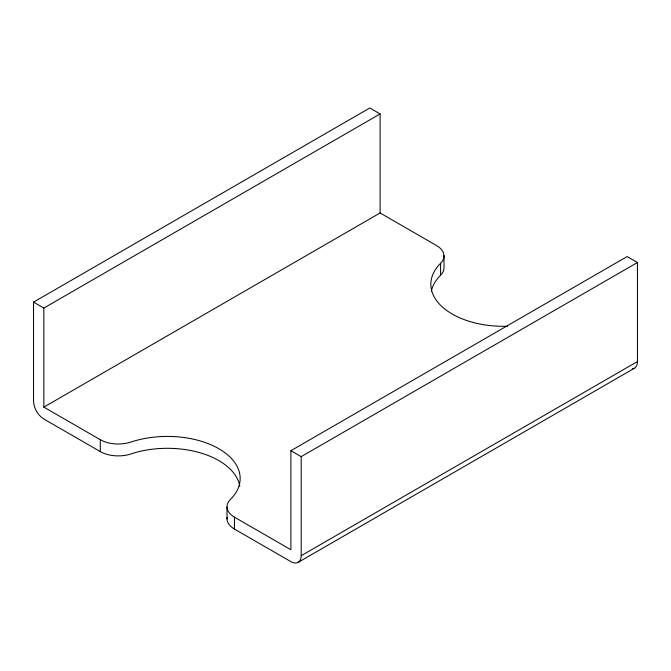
<?xml version="1.0" encoding="UTF-8"?>
<svg xmlns="http://www.w3.org/2000/svg" width="671" height="671" viewBox="0 0 671 671"><rect width="100%" height="100%" fill="white"/><g stroke="black" fill="none" stroke-linecap="round" stroke-linejoin="round"><path stroke-width="1.01" d="M239.832 486.332A72.787 42.021 0 0 0 130.971 453.932A25.414 14.678 0 0 1 100.289 451.591L43.841 419.006C37.836 415.206 33.835 408.278 33.55 401.174L33.55 302.126L369.813 107.981L380.105 113.927L380.105 212.975L43.841 407.121L43.841 308.064L380.105 113.927M43.841 407.121L100.289 439.706A25.414 14.678 0 0 0 130.971 442.038A72.787 42.021 0 0 1 218.838 448.723A72.787 42.021 0 0 1 230.405 499.45A25.414 14.678 0 0 0 234.447 517.156L290.895 549.75L290.895 450.702L627.159 256.557L637.45 262.504L637.45 361.552A14.561 8.404 60 0 1 632.3 368.874M290.895 450.702L301.187 456.641L637.45 262.504M227.1 517.391A25.414 14.678 0 0 0 234.447 529.05L290.895 561.635A14.561 8.404 60 0 0 301.187 555.697L637.45 361.552M298.176 562.357L634.439 368.22M380.105 212.975L436.553 245.569A25.414 14.678 0 0 1 440.595 263.284A72.787 42.021 0 0 0 441.619 306.295A72.787 42.021 0 0 0 507.62 326.257M33.55 302.126L43.841 308.064M443.992 255.626L443.992 267.511A25.414 14.678 0 0 1 440.595 275.169A72.787 42.021 0 0 0 431.361 291.197M440.595 263.284L440.595 275.169M301.187 456.641L301.187 555.697M234.447 517.156L234.447 529.05M227.008 507.1L227.008 518.993M100.289 439.706L100.289 451.591"/></g></svg>
